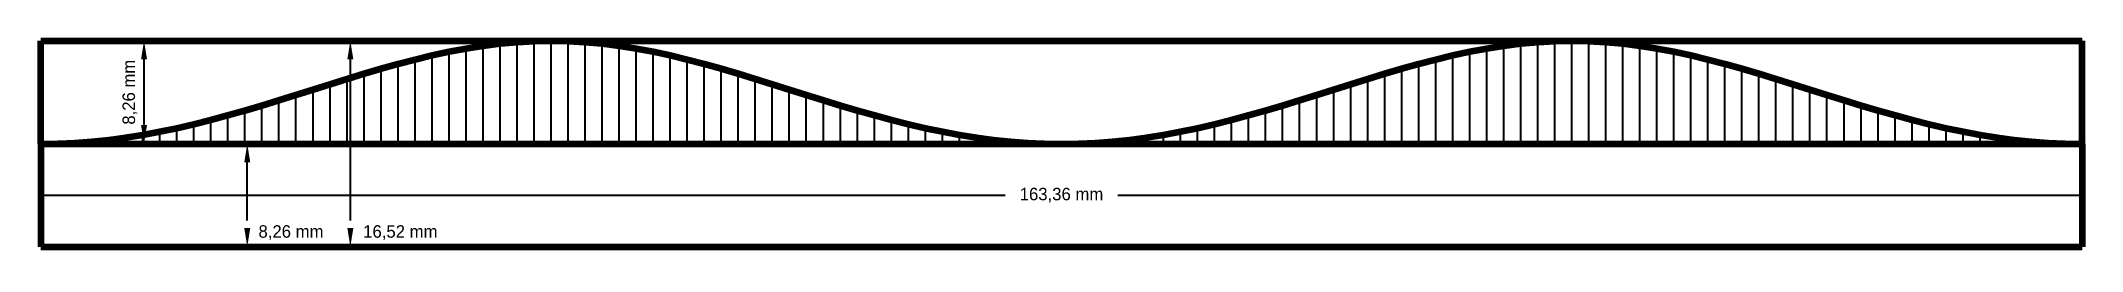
# Model space of a CAD drawing. Header units: millimetres. Extents: x 0 to 163, y -9 to 8.
import ezdxf

# ---------------------------------------------------------------- set-up
doc = ezdxf.new("R2010")
doc.units = ezdxf.units.MM
doc.dimstyles.get("Standard").update_dxf_attribs({"dimtxt": 2.5, "dimasz": 2.5, "dimexe": 1.25, "dimexo": 0.625, "dimtad": 1, "dimcen": 2.5, "dimazin": 3, "dimtfac": 1, "dimtmove": 0, "dimatfit": 3})

# ---------------------------------------------------------------- blocks, each defined once
blk = doc.blocks.new('_CLOSEDFILLED')
at = {"color": 0, "linetype": 'BYBLOCK'}
blk.add_solid([(-1, 0.16), (0, 0), (-1, -0.16)], dxfattribs=at)
blk = doc.blocks.new('*D1')
for p, q in [((0, -8.26), (0, -4.13)), ((0.25, -4.13), (77.18, -4.13)), ((86.18, -4.13), (163.11, -4.13)), ((163.36, -8.26), (163.36, -4.13))]:
    blk.add_line(p, q)
at = {"layer": 'Defpoints'}
for p in [(0, -4.13), (0, -8.26), (163.36, -8.26)]:
    blk.add_point(p, dxfattribs=at)
at = {"xscale": 0.25, "yscale": 0.25, "rotation": 180}
blk.add_blockref('_CLOSEDFILLED', (0, -4.13), dxfattribs=at)
at = {"xscale": 0.25, "yscale": 0.25}
blk.add_blockref('_CLOSEDFILLED', (163.36, -4.13), dxfattribs=at)
at = {"insert": (81.68, -4.13), "char_height": 1, "attachment_point": 5}
blk.add_mtext('163,36 mm', dxfattribs=at)
blk = doc.blocks.new('*D2')
for p, q in [((0, 8.26), (24.77, 8.26)), ((24.77, -6.16), (24.77, 6.76)), ((0, -8.26), (32.77, -8.26))]:
    blk.add_line(p, q)
at = {"layer": 'Defpoints'}
for p in [(0, 8.26), (24.77, 8.26), (0, -8.26)]:
    blk.add_point(p, dxfattribs=at)
at = {"xscale": 1.5, "yscale": 1.5}
for p, rotation in [((24.77, 8.26), 90), ((24.77, -8.26), -90)]:
    blk.add_blockref('_CLOSEDFILLED', p, dxfattribs=dict(at, rotation=rotation))
at = {"insert": (28.77, -7.13), "char_height": 1, "attachment_point": 5}
blk.add_mtext('16,52 mm', dxfattribs=at)
blk = doc.blocks.new('*D3')
for p, q in [((0, 8.26), (8.26, 8.26)), ((8.26, 1.5), (8.26, 6.76)), ((0, 0), (8.26, 0))]:
    blk.add_line(p, q)
at = {"layer": 'Defpoints'}
for p in [(0, 8.26), (0, 0), (8.26, 0)]:
    blk.add_point(p, dxfattribs=at)
at = {"xscale": 1.5, "yscale": 1.5}
for p, rotation in [((8.26, 8.26), 90), ((8.26, 0), 270)]:
    blk.add_blockref('_CLOSEDFILLED', p, dxfattribs=dict(at, rotation=rotation))
at = {"insert": (7.13, 4.13), "char_height": 1, "attachment_point": 5, "rotation": 90}
blk.add_mtext('8,26 mm', dxfattribs=at)
blk = doc.blocks.new('*D4')
for p, q in [((0, 0), (16.52, 0)), ((16.52, -6.16), (16.52, -1.5)), ((0, -8.26), (23.52, -8.26))]:
    blk.add_line(p, q)
at = {"layer": 'Defpoints'}
for p in [(0, 0), (16.52, 0), (0, -8.26)]:
    blk.add_point(p, dxfattribs=at)
at = {"xscale": 1.5, "yscale": 1.5}
for p, rotation in [((16.52, 0), 90), ((16.52, -8.26), -90)]:
    blk.add_blockref('_CLOSEDFILLED', p, dxfattribs=dict(at, rotation=rotation))
at = {"insert": (20.02, -7.13), "char_height": 1, "attachment_point": 5}
blk.add_mtext('8,26 mm', dxfattribs=at)

msp = doc.modelspace()

# ---------------------------------------------------------------- linework, layer by layer
at = {"lineweight": 100}
for p, q in [((0, 8.258), (163.363, 8.258)), ((0, 0), (0, 8.258)), ((163.363, 0), (163.363, 8.258)), ((0, 0), (163.363, 0)), ((0, 0), (0, -8.258)), ((163.363, 0), (163.363, -8.258)), ((0, -8.258), (163.363, -8.258))]:
    msp.add_line(p, q, dxfattribs=at)
for p, q in [((39.479, 0), (39.479, 8.233)), ((40.841, 0), (40.841, 8.258)), ((42.202, 0), (42.202, 8.233)), ((121.161, 0), (121.161, 8.233)), ((122.522, 0), (122.522, 8.258)), ((123.883, 0), (123.883, 8.233)), ((29.95, 0), (29.95, 6.763)), ((31.311, 0), (31.311, 7.092)), ((32.673, 0), (32.673, 7.388)), ((34.034, 0), (34.034, 7.645)), ((35.395, 0), (35.395, 7.861)), ((36.757, 0), (36.757, 8.033)), ((38.118, 0), (38.118, 8.157)), ((43.563, 0), (43.563, 8.157)), ((44.925, 0), (44.925, 8.033)), ((46.286, 0), (46.286, 7.861)), ((47.647, 0), (47.647, 7.645)), ((49.009, 0), (49.009, 7.388)), ((50.37, 0), (50.37, 7.092)), ((51.732, 0), (51.732, 6.763)), ((111.631, 0), (111.631, 6.763)), ((112.993, 0), (112.993, 7.092)), ((114.354, 0), (114.354, 7.388)), ((115.715, 0), (115.715, 7.645)), ((117.077, 0), (117.077, 7.861)), ((118.438, 0), (118.438, 8.033)), ((119.799, 0), (119.799, 8.157)), ((125.245, 0), (125.245, 8.157)), ((126.606, 0), (126.606, 8.033)), ((127.968, 0), (127.968, 7.861)), ((129.329, 0), (129.329, 7.645)), ((130.69, 0), (130.69, 7.388)), ((132.052, 0), (132.052, 7.092)), ((133.413, 0), (133.413, 6.763)), ((24.504, 0), (24.504, 5.203)), ((25.866, 0), (25.866, 5.62)), ((27.227, 0), (27.227, 6.023)), ((28.588, 0), (28.588, 6.405)), ((53.093, 0), (53.093, 6.405)), ((54.454, 0), (54.454, 6.023)), ((55.816, 0), (55.816, 5.62)), ((57.177, 0), (57.177, 5.203)), ((106.186, 0), (106.186, 5.203)), ((107.547, 0), (107.547, 5.62)), ((108.909, 0), (108.909, 6.023)), ((110.27, 0), (110.27, 6.405)), ((134.774, 0), (134.774, 6.405)), ((136.136, 0), (136.136, 6.023)), ((137.497, 0), (137.497, 5.62)), ((138.858, 0), (138.858, 5.203)), ((19.059, 0), (19.059, 3.486)), ((20.42, 0), (20.42, 3.913)), ((21.782, 0), (21.782, 4.345)), ((23.143, 0), (23.143, 4.776)), ((58.538, 0), (58.538, 4.776)), ((59.9, 0), (59.9, 4.345)), ((61.261, 0), (61.261, 3.913)), ((62.622, 0), (62.622, 3.486)), ((100.74, 0), (100.74, 3.486)), ((102.102, 0), (102.102, 3.913)), ((103.463, 0), (103.463, 4.345)), ((104.824, 0), (104.824, 4.776)), ((140.22, 0), (140.22, 4.776)), ((141.581, 0), (141.581, 4.345)), ((142.942, 0), (142.942, 3.913)), ((144.304, 0), (144.304, 3.486)), ((13.614, 0), (13.614, 1.91)), ((14.975, 0), (14.975, 2.277)), ((16.336, 0), (16.336, 2.664)), ((17.698, 0), (17.698, 3.068)), ((63.984, 0), (63.984, 3.068)), ((65.345, 0), (65.345, 2.664)), ((66.706, 0), (66.706, 2.277)), ((68.068, 0), (68.068, 1.91)), ((95.295, 0), (95.295, 1.91)), ((96.656, 0), (96.656, 2.277)), ((98.018, 0), (98.018, 2.664)), ((99.379, 0), (99.379, 3.068)), ((145.665, 0), (145.665, 3.068)), ((147.027, 0), (147.027, 2.664)), ((148.388, 0), (148.388, 2.277)), ((149.749, 0), (149.749, 1.91)), ((0, 0), (0, 0)), ((1.361, 0), (1.361, 0.02)), ((2.723, 0), (2.723, 0.082)), ((4.084, 0), (4.084, 0.183)), ((5.445, 0), (5.445, 0.324)), ((6.807, 0), (6.807, 0.504)), ((8.168, 0), (8.168, 0.72)), ((9.529, 0), (9.529, 0.971)), ((10.891, 0), (10.891, 1.255)), ((12.252, 0), (12.252, 1.569)), ((69.429, 0), (69.429, 1.569)), ((70.791, 0), (70.791, 1.255)), ((72.152, 0), (72.152, 0.971)), ((73.513, 0), (73.513, 0.72)), ((74.875, 0), (74.875, 0.504)), ((76.236, 0), (76.236, 0.324)), ((77.597, 0), (77.597, 0.183)), ((78.959, 0), (78.959, 0.082)), ((80.32, 0), (80.32, 0.02)), ((81.681, 0), (81.681, 0)), ((83.043, 0), (83.043, 0.02)), ((84.404, 0), (84.404, 0.082)), ((85.765, 0), (85.765, 0.183)), ((87.127, 0), (87.127, 0.324)), ((88.488, 0), (88.488, 0.504)), ((89.85, 0), (89.85, 0.72)), ((91.211, 0), (91.211, 0.971)), ((92.572, 0), (92.572, 1.255)), ((93.934, 0), (93.934, 1.569)), ((151.111, 0), (151.111, 1.569)), ((152.472, 0), (152.472, 1.255)), ((153.833, 0), (153.833, 0.971)), ((155.195, 0), (155.195, 0.72)), ((156.556, 0), (156.556, 0.504)), ((157.917, 0), (157.917, 0.324)), ((159.279, 0), (159.279, 0.183)), ((160.64, 0), (160.64, 0.082)), ((162.001, 0), (162.001, 0.02)), ((163.363, 0), (163.363, 0))]:
    msp.add_line(p, q)
msp.add_lwpolyline([(0, 0), (1.361, 0.02), (2.723, 0.082), (4.084, 0.183), (5.445, 0.324), (6.807, 0.504), (8.168, 0.72), (9.529, 0.971), (10.891, 1.255), (12.252, 1.569), (13.614, 1.91), (14.975, 2.277), (16.336, 2.664), (17.698, 3.068), (19.059, 3.486), (20.42, 3.913), (21.782, 4.345), (23.143, 4.776), (24.504, 5.203), (25.866, 5.62), (27.227, 6.023), (28.588, 6.405), (29.95, 6.763), (31.311, 7.092), (32.673, 7.388), (34.034, 7.645), (35.395, 7.861), (36.757, 8.033), (38.118, 8.157), (39.479, 8.233), (40.841, 8.258), (42.202, 8.233), (43.563, 8.157), (44.925, 8.033), (46.286, 7.861), (47.647, 7.645), (49.009, 7.388), (50.37, 7.092), (51.732, 6.763), (53.093, 6.405), (54.454, 6.023), (55.816, 5.62), (57.177, 5.203), (58.538, 4.776), (59.9, 4.345), (61.261, 3.913), (62.622, 3.486), (63.984, 3.068), (65.345, 2.664), (66.706, 2.277), (68.068, 1.91), (69.429, 1.569), (70.791, 1.255), (72.152, 0.971), (73.513, 0.72), (74.875, 0.504), (76.236, 0.324), (77.597, 0.183), (78.959, 0.082), (80.32, 0.02), (81.681, 0), (83.043, 0.02), (84.404, 0.082), (85.765, 0.183), (87.127, 0.324), (88.488, 0.504), (89.85, 0.72), (91.211, 0.971), (92.572, 1.255), (93.934, 1.569), (95.295, 1.91), (96.656, 2.277), (98.018, 2.664), (99.379, 3.068), (100.74, 3.486), (102.102, 3.913), (103.463, 4.345), (104.824, 4.776), (106.186, 5.203), (107.547, 5.62), (108.909, 6.023), (110.27, 6.405), (111.631, 6.763), (112.993, 7.092), (114.354, 7.388), (115.715, 7.645), (117.077, 7.861), (118.438, 8.033), (119.799, 8.157), (121.161, 8.233), (122.522, 8.258), (123.883, 8.233), (125.245, 8.157), (126.606, 8.033), (127.968, 7.861), (129.329, 7.645), (130.69, 7.388), (132.052, 7.092), (133.413, 6.763), (134.774, 6.405), (136.136, 6.023), (137.497, 5.62), (138.858, 5.203), (140.22, 4.776), (141.581, 4.345), (142.942, 3.913), (144.304, 3.486), (145.665, 3.068), (147.027, 2.664), (148.388, 2.277), (149.749, 1.91), (151.111, 1.569), (152.472, 1.255), (153.833, 0.971), (155.195, 0.72), (156.556, 0.504), (157.917, 0.324), (159.279, 0.183), (160.64, 0.082), (162.001, 0.02), (163.363, 0)], dxfattribs=at)
for p in [(39.479, 8.233), (40.841, 8.258), (42.202, 8.233), (121.161, 8.233), (122.522, 8.258), (123.883, 8.233), (29.95, 6.763), (31.311, 7.092), (32.673, 7.388), (34.034, 7.645), (35.395, 7.861), (36.757, 8.033), (38.118, 8.157), (43.563, 8.157), (44.925, 8.033), (46.286, 7.861), (47.647, 7.645), (49.009, 7.388), (50.37, 7.092), (51.732, 6.763), (111.631, 6.763), (112.993, 7.092), (114.354, 7.388), (115.715, 7.645), (117.077, 7.861), (118.438, 8.033), (119.799, 8.157), (125.245, 8.157), (126.606, 8.033), (127.968, 7.861), (129.329, 7.645), (130.69, 7.388), (132.052, 7.092), (133.413, 6.763), (24.504, 5.203), (25.866, 5.62), (27.227, 6.023), (28.588, 6.405), (53.093, 6.405), (54.454, 6.023), (55.816, 5.62), (57.177, 5.203), (106.186, 5.203), (107.547, 5.62), (108.909, 6.023), (110.27, 6.405), (134.774, 6.405), (136.136, 6.023), (137.497, 5.62), (138.858, 5.203), (19.059, 3.486), (20.42, 3.913), (21.782, 4.345), (23.143, 4.776), (58.538, 4.776), (59.9, 4.345), (61.261, 3.913), (62.622, 3.486), (100.74, 3.486), (102.102, 3.913), (103.463, 4.345), (104.824, 4.776), (140.22, 4.776), (141.581, 4.345), (142.942, 3.913), (144.304, 3.486), (13.614, 1.91), (14.975, 2.277), (16.336, 2.664), (17.698, 3.068), (63.984, 3.068), (65.345, 2.664), (66.706, 2.277), (68.068, 1.91), (95.295, 1.91), (96.656, 2.277), (98.018, 2.664), (99.379, 3.068), (145.665, 3.068), (147.027, 2.664), (148.388, 2.277), (149.749, 1.91), (0, 0), (1.361, 0.02), (2.723, 0.082), (4.084, 0.183), (5.445, 0.324), (6.807, 0.504), (8.168, 0.72), (9.529, 0.971), (10.891, 1.255), (12.252, 1.569), (69.429, 1.569), (70.791, 1.255), (72.152, 0.971), (73.513, 0.72), (74.875, 0.504), (76.236, 0.324), (77.597, 0.183), (78.959, 0.082), (80.32, 0.02), (81.681, 0), (83.043, 0.02), (84.404, 0.082), (85.765, 0.183), (87.127, 0.324), (88.488, 0.504), (89.85, 0.72), (91.211, 0.971), (92.572, 1.255), (93.934, 1.569), (151.111, 1.569), (152.472, 1.255), (153.833, 0.971), (155.195, 0.72), (156.556, 0.504), (157.917, 0.324), (159.279, 0.183), (160.64, 0.082), (162.001, 0.02), (163.363, 0)]:
    msp.add_point(p)

# ---------------------------------------------------------------- dimensions: what is measured, and where the dimension line sits
for base, p1, p2, angle, override, picture, middle in [((24.774, 8.258), (0, 8.258), (0, -8.258), 270, {"dimasz": 1.5, "dimjust": 4, "dimsah": 0, "dimtsz": 0}, '*D2', (28.774, -7.133)), ((8.258, 0), (0, 0), (0, 8.258), 90, {"dimasz": 1.5, "dimsah": 0, "dimtsz": 0}, '*D3', (7.133, 4.129)), ((16.516, 0), (0, 0), (0, -8.258), 270, {"dimasz": 1.5, "dimjust": 4, "dimsah": 0, "dimtsz": 0}, '*D4', (20.016, -7.133))]:
    dim = msp.add_linear_dim(base=base, p1=p1, p2=p2, angle=angle, text='<> mm', dimstyle='Standard', override=override)
    dim.commit()
    dim.dimension.update_dxf_attribs({"geometry": picture, "text_midpoint": middle})
dim = msp.add_linear_dim(base=(0, -4.129), p1=(0, -8.258), p2=(163.363, -8.258), text='<> mm', dimstyle='Standard', override={"dimtxt": 1, "dimjust": 0})
dim.commit()
dim.dimension.update_dxf_attribs({"geometry": '*D1', "text_midpoint": (81.681, -4.129)})

doc.saveas('drawing.dxf')
